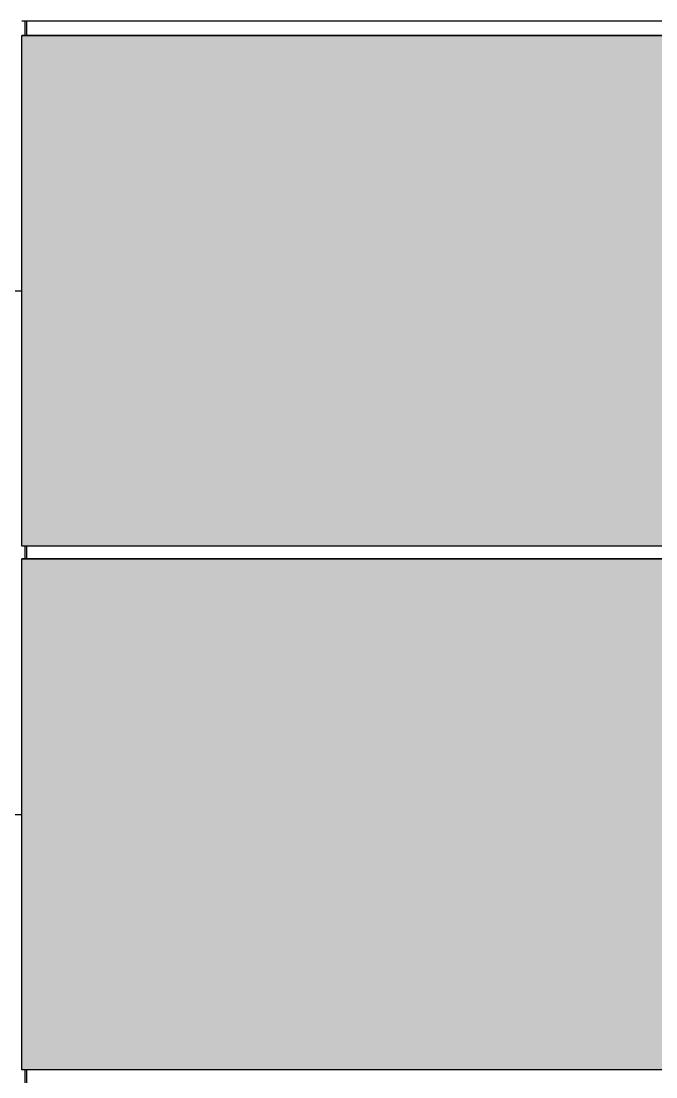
# Model space of a CAD drawing. Header units: inches. Extents: x 6 to 332, y 4 to 234.
# Drawn here: x 283.99 to 290.81, y 106.16 to 117.49 of the extents above; entities that cross this region are included whole.
import ezdxf

# ---------------------------------------------------------------- set-up
doc = ezdxf.new("R2010")
doc.units = ezdxf.units.IN
doc.header["$MEASUREMENT"] = 0
doc.layers.add('PDF_BASE', color=7, linetype='Continuous', true_color=0x767676)
doc.layers.add('PDF_COM_ALIMENTAÇÃO', color=7, linetype='Continuous', true_color=0xbe1e2d)

msp = doc.modelspace()

# ---------------------------------------------------------------- linework, layer by layer
at = {"layer": 'PDF_BASE', "lineweight": 25}
for points in [[(295.174, 117.257), (294.378, 117.257), (294.378, 117.308), (295.326, 117.308), (295.326, 117.494), (283.998, 117.494)], [(284.032, 117.341), (284.032, 117.494)], [(284.049, 117.494), (284.049, 117.341)], [(295.174, 117.341), (295.174, 111.855), (283.998, 111.855)], [(295.326, 117.341), (283.998, 117.341)], [(284.032, 111.72), (284.032, 111.855)], [(284.049, 111.855), (284.049, 111.72)], [(295.174, 111.72), (295.174, 106.233), (283.998, 106.233)], [(295.326, 111.72), (283.998, 111.72)], [(284.032, 106.081), (284.032, 106.233)], [(284.049, 106.233), (284.049, 106.081)]]:
    msp.add_lwpolyline(points, dxfattribs=at)
at = {"layer": 'PDF_COM_ALIMENTAÇÃO', "color": 7, "lineweight": 25}
for points in [[(295.174, 111.855), (283.998, 111.855), (283.998, 117.341), (295.174, 117.341)], [(295.174, 106.233), (283.998, 106.233), (283.998, 111.72), (295.174, 111.72)]]:
    msp.add_lwpolyline(points, close=True, dxfattribs=at)
at = {"layer": 'PDF_COM_ALIMENTAÇÃO', "color": 1, "lineweight": 25}
for points in [[(282.643, 114.598), (283.998, 114.598)], [(282.643, 108.976), (283.998, 108.976)]]:
    msp.add_lwpolyline(points, dxfattribs=at)
at = {"layer": 'PDF_COM_ALIMENTAÇÃO', "transparency": 33554559}
for points in [[(283.998, 111.855), (295.174, 111.855), (283.998, 117.341)], [(295.174, 111.855), (283.998, 117.341), (295.174, 117.341)], [(283.998, 106.233), (295.174, 106.233), (283.998, 111.72)], [(295.174, 106.233), (283.998, 111.72), (295.174, 111.72)]]:
    msp.add_solid(points, dxfattribs=at)

doc.saveas('drawing.dxf')
